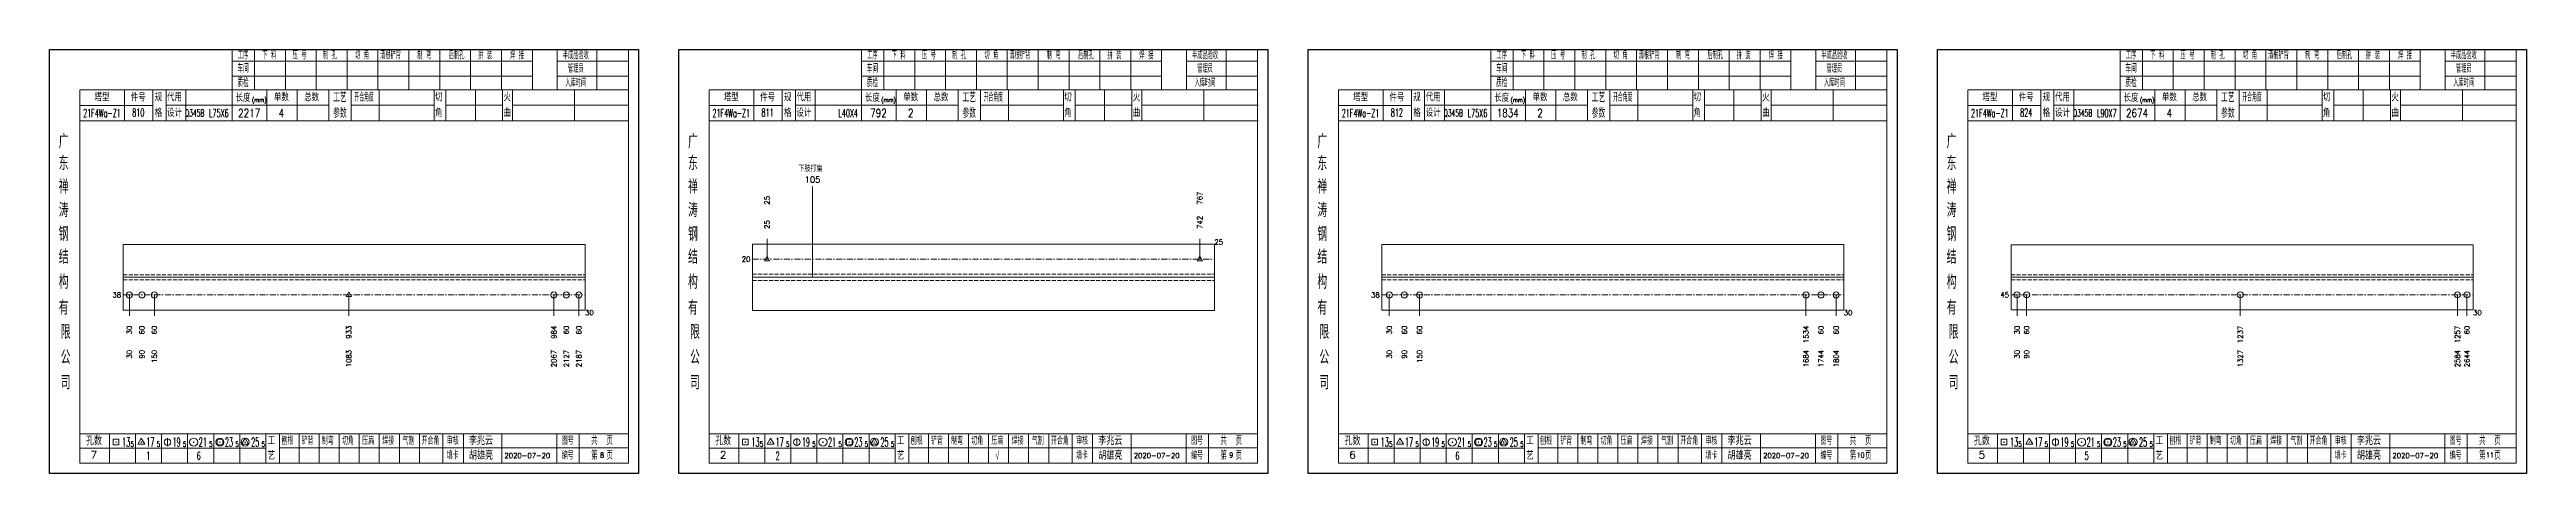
# Model space of a CAD drawing. Extents: x 1310 to 15542, y -76 to 8381.
# Drawn here: x 3701 to 4930, y 934 to 1144 of the extents above; entities that cross this region are included whole.
import ezdxf
from ezdxf.enums import TextEntityAlignment as Align

# ---------------------------------------------------------------- set-up
doc = ezdxf.new("R2010")
doc.units = 0
doc.header["$MEASUREMENT"] = 0
doc.linetypes.add('一点画线', pattern=[5.2, 3, -1, 0.2, -1])
doc.linetypes.add('虚线', pattern=[2.75, 2, -0.75])
doc.layers.get('0').update_dxf_attribs({"linetype": 'CONTINUOUS', "lineweight": 25})
for name, color, linetype, lineweight in [('1', 7, 'CONTINUOUS', 25), ('2', 7, 'CONTINUOUS', 25), ('4', 7, 'CONTINUOUS', 25), ('5', 7, 'CONTINUOUS', 25)]:
    doc.layers.add(name, color=color, linetype=linetype, lineweight=lineweight)
doc.styles.get("Standard").update_dxf_attribs({"font": 'simplex.shx', "width": 0.7, "height": 3, "bigfont": 'gbhzfs.shx'})

# ---------------------------------------------------------------- blocks, each defined once
blk = doc.blocks.new('孔21.5')
at = {"layer": '5', "color": 7, "linetype": 'Continuous', "lineweight": 13}
for p, q in [((-0.1, -0.1), (0.1, 0.1)), ((0.1, -0.1), (-0.1, 0.1))]:
    blk.add_line(p, q, dxfattribs=at)
blk.add_circle((0, 0), 1, dxfattribs=at)
blk = doc.blocks.new('孔17.5')
at = {"layer": '5', "color": 7, "linetype": 'Continuous', "lineweight": 13}
for p, q in [((0, 1), (-0.866, -0.5)), ((-0.1, -0.1), (0.1, 0.1)), ((0.1, -0.1), (-0.1, 0.1)), ((0.866, -0.5), (0, 1)), ((-0.866, -0.5), (0.866, -0.5))]:
    blk.add_line(p, q, dxfattribs=at)
blk = doc.blocks.new('CTJGK')
at = {"color": 6, "linetype": 'Continuous'}
for p, q in [((0, 209.97), (292.13, 209.97)), ((0, 0), (0, 209.97)), ((292.13, 209.97), (292.13, 0)), ((292.13, 0), (0, 0))]:
    blk.add_line(p, q, dxfattribs=at)

msp = doc.modelspace()

# ---------------------------------------------------------------- linework, layer by layer
at = {"color": 7, "linetype": 'Continuous', "lineweight": 18}
for p, q in [((3737.832, 1047.204), (3737.832, 1014.804)), ((3737.832, 1047.204), (3966.962, 1047.204)), ((3966.962, 1047.204), (3966.962, 1014.804)), ((4049.962, 1047.504), (4049.962, 1014.504)), ((4049.962, 1047.504), (4279.092, 1047.504)), ((4279.092, 1047.504), (4279.092, 1014.504)), ((4362.092, 1047.204), (4362.092, 1014.804)), ((4362.092, 1047.204), (4591.222, 1047.204)), ((4591.222, 1047.204), (4591.222, 1014.804)), ((4674.222, 1047.171), (4674.222, 1014.837)), ((4674.222, 1047.171), (4903.352, 1047.171)), ((4903.352, 1047.171), (4903.352, 1014.837)), ((3737.832, 1031.004), (3966.962, 1031.004)), ((4049.962, 1031.004), (4279.092, 1031.004)), ((4362.092, 1031.004), (4591.222, 1031.004)), ((4674.222, 1031.004), (4903.352, 1031.004))]:
    msp.add_line(p, q, dxfattribs=at)
at = {"color": 7, "linetype": 'Continuous', "lineweight": 13}
for p, q in [((4057.194, 1040.004), (4057.194, 1050.004)), ((4271.859, 1040.004), (4271.859, 1050.004)), ((3740.932, 1022.304), (3740.932, 1012.004)), ((3753.334, 1022.304), (3753.334, 1012.004)), ((3849.761, 1022.304), (3849.761, 1012.004)), ((3951.459, 1022.304), (3951.459, 1012.004)), ((3963.861, 1022.304), (3963.861, 1012.004)), ((4365.84, 1022.304), (4365.84, 1012.004)), ((4380.832, 1022.304), (4380.832, 1012.004)), ((4572.482, 1022.304), (4572.482, 1012.004)), ((4587.474, 1022.304), (4587.474, 1012.004)), ((4677.222, 1022.337), (4677.222, 1012.004)), ((4681.934, 1022.337), (4681.934, 1012.004)), ((4787.93, 1022.337), (4787.93, 1012.004)), ((4895.64, 1022.337), (4895.64, 1012.004)), ((4900.352, 1022.337), (4900.352, 1012.004))]:
    msp.add_line(p, q, dxfattribs=at)
at = {"color": 1, "linetype": '虚线', "lineweight": 18}
for p, q in [((3737.832, 1032.204), (3966.962, 1032.204)), ((4049.962, 1032.504), (4279.092, 1032.504)), ((4362.092, 1032.204), (4591.222, 1032.204)), ((4674.222, 1032.171), (4903.352, 1032.171)), ((3737.832, 1029.804), (3966.962, 1029.804)), ((4049.962, 1029.504), (4279.092, 1029.504)), ((4362.092, 1029.804), (4591.222, 1029.804)), ((4674.222, 1029.837), (4903.352, 1029.837))]:
    msp.add_line(p, q, dxfattribs=at)
at = {"color": 3, "linetype": '一点画线', "lineweight": 13}
for p, q in [((4049.962, 1040.004), (4279.092, 1040.004)), ((3737.832, 1022.304), (3966.962, 1022.304)), ((4362.092, 1022.304), (4591.222, 1022.304)), ((4674.222, 1022.337), (4903.352, 1022.337))]:
    msp.add_line(p, q, dxfattribs=at)
at = {"layer": '1', "color": 7, "linetype": 'Continuous', "lineweight": 18}
for p, q in [((3737.832, 1014.804), (3966.962, 1014.804)), ((4049.962, 1014.504), (4279.092, 1014.504)), ((4362.092, 1014.804), (4591.222, 1014.804)), ((4674.222, 1014.837), (4903.352, 1014.837))]:
    msp.add_line(p, q, dxfattribs=at)
at = {"layer": '2', "color": 7, "linetype": 'Continuous', "lineweight": 13}
msp.add_line((4079.76, 1031.004), (4079.76, 1076.004), dxfattribs=at)
at = {"layer": '4', "color": 1, "linetype": 'Continuous', "lineweight": 18}
for p, q in [((3701.332, 1143.831), (3701.332, 933.861)), ((3993.462, 1143.831), (3701.332, 1143.831)), ((3791.962, 1143.831), (3791.962, 1123.991)), ((3802.992, 1143.831), (3802.992, 1123.971)), ((3818.302, 1143.831), (3818.302, 1123.971)), ((3833.622, 1143.831), (3833.622, 1123.971)), ((3848.932, 1143.831), (3848.932, 1123.971)), ((3864.242, 1143.831), (3864.242, 1123.971)), ((3879.552, 1143.831), (3879.552, 1123.971)), ((3894.872, 1143.831), (3894.872, 1123.971)), ((3910.182, 1143.831), (3910.182, 1123.971)), ((3925.492, 1143.831), (3925.492, 1123.971)), ((3940.802, 1143.831), (3940.802, 1123.991)), ((3940.802, 1143.831), (3940.802, 1123.971)), ((3953.082, 1143.831), (3953.082, 1123.971)), ((3972.832, 1143.831), (3972.832, 1123.971)), ((3988.412, 1143.831), (3988.412, 1123.971)), ((3993.462, 1114.031), (3993.462, 1143.831)), ((4013.462, 1143.831), (4013.462, 933.861)), ((4305.592, 1143.831), (4013.462, 1143.831)), ((4104.092, 1143.831), (4104.092, 1123.991)), ((4115.122, 1143.831), (4115.122, 1123.971)), ((4130.432, 1143.831), (4130.432, 1123.971)), ((4145.752, 1143.831), (4145.752, 1123.971)), ((4161.062, 1143.831), (4161.062, 1123.971)), ((4176.372, 1143.831), (4176.372, 1123.971)), ((4191.682, 1143.831), (4191.682, 1123.971)), ((4207.002, 1143.831), (4207.002, 1123.971)), ((4222.312, 1143.831), (4222.312, 1123.971)), ((4237.622, 1143.831), (4237.622, 1123.971)), ((4252.932, 1143.831), (4252.932, 1123.991)), ((4252.932, 1143.831), (4252.932, 1123.971)), ((4265.212, 1143.831), (4265.212, 1123.971)), ((4284.962, 1143.831), (4284.962, 1123.971)), ((4300.542, 1143.831), (4300.542, 1123.971)), ((4305.592, 1114.031), (4305.592, 1143.831)), ((4325.592, 1143.831), (4325.592, 933.861)), ((4617.722, 1143.831), (4325.592, 1143.831)), ((4416.222, 1143.831), (4416.222, 1123.991)), ((4427.252, 1143.831), (4427.252, 1123.971)), ((4442.562, 1143.831), (4442.562, 1123.971)), ((4457.882, 1143.831), (4457.882, 1123.971)), ((4473.192, 1143.831), (4473.192, 1123.971)), ((4488.502, 1143.831), (4488.502, 1123.971)), ((4503.812, 1143.831), (4503.812, 1123.971)), ((4519.132, 1143.831), (4519.132, 1123.971)), ((4534.442, 1143.831), (4534.442, 1123.971)), ((4549.752, 1143.831), (4549.752, 1123.971)), ((4565.062, 1143.831), (4565.062, 1123.991)), ((4565.062, 1143.831), (4565.062, 1123.971)), ((4577.342, 1143.831), (4577.342, 1123.971)), ((4597.092, 1143.831), (4597.092, 1123.971)), ((4612.672, 1143.831), (4612.672, 1123.971)), ((4617.722, 1114.031), (4617.722, 1143.831)), ((4637.722, 1143.831), (4637.722, 933.861)), ((4929.852, 1143.831), (4637.722, 1143.831)), ((4728.352, 1143.831), (4728.352, 1123.991)), ((4739.382, 1143.831), (4739.382, 1123.971)), ((4754.692, 1143.831), (4754.692, 1123.971)), ((4770.012, 1143.831), (4770.012, 1123.971)), ((4785.322, 1143.831), (4785.322, 1123.971)), ((4800.632, 1143.831), (4800.632, 1123.971)), ((4815.942, 1143.831), (4815.942, 1123.971)), ((4831.262, 1143.831), (4831.262, 1123.971)), ((4846.572, 1143.831), (4846.572, 1123.971)), ((4861.882, 1143.831), (4861.882, 1123.971)), ((4877.192, 1143.831), (4877.192, 1123.991)), ((4877.192, 1143.831), (4877.192, 1123.971)), ((4889.472, 1143.831), (4889.472, 1123.971)), ((4909.222, 1143.831), (4909.222, 1123.971)), ((4924.802, 1143.831), (4924.802, 1123.971)), ((4929.852, 1114.031), (4929.852, 1143.831)), ((3940.802, 1138.101), (3791.962, 1138.101)), ((3940.802, 1130.621), (3791.962, 1130.621)), ((3988.412, 1138.101), (3953.082, 1138.101)), ((3988.412, 1130.621), (3953.082, 1130.621)), ((4252.932, 1138.101), (4104.092, 1138.101)), ((4252.932, 1130.621), (4104.092, 1130.621)), ((4300.542, 1138.101), (4265.212, 1138.101)), ((4300.542, 1130.621), (4265.212, 1130.621)), ((4565.062, 1138.101), (4416.222, 1138.101)), ((4565.062, 1130.621), (4416.222, 1130.621)), ((4612.672, 1138.101), (4577.342, 1138.101)), ((4612.672, 1130.621), (4577.342, 1130.621)), ((4877.192, 1138.101), (4728.352, 1138.101)), ((4877.192, 1130.621), (4728.352, 1130.621)), ((4924.802, 1138.101), (4889.472, 1138.101)), ((4924.802, 1130.621), (4889.472, 1130.621)), ((3716.342, 1123.971), (3716.342, 938.911)), ((3988.412, 1123.971), (3716.342, 1123.971)), ((3738.462, 1123.981), (3738.462, 1108.561)), ((3752.612, 1108.561), (3752.612, 1123.971)), ((3759.112, 1108.561), (3759.112, 1123.971)), ((3768.982, 1123.971), (3768.982, 1108.561)), ((3791.962, 1123.991), (3791.962, 1108.561)), ((3809.082, 1123.971), (3809.082, 1108.561)), ((3824.132, 1123.971), (3824.132, 1108.561)), ((3839.832, 1123.971), (3839.832, 1108.561)), ((3850.892, 1123.971), (3850.892, 1108.561)), ((3864.842, 1123.971), (3864.842, 1108.561)), ((3892.142, 1123.971), (3892.142, 1108.561)), ((3897.902, 1123.971), (3897.902, 1108.561)), ((3912.522, 1123.971), (3912.522, 1108.561)), ((3925.982, 1123.971), (3925.982, 1108.561)), ((3930.972, 1123.971), (3930.972, 1108.561)), ((3961.712, 1123.971), (3961.712, 1108.561)), ((3988.412, 938.911), (3988.412, 1123.971)), ((4028.472, 1123.971), (4028.472, 938.911)), ((4300.542, 1123.971), (4028.472, 1123.971)), ((4050.592, 1123.981), (4050.592, 1108.561)), ((4064.742, 1108.561), (4064.742, 1123.971)), ((4071.242, 1108.561), (4071.242, 1123.971)), ((4081.112, 1123.971), (4081.112, 1108.561)), ((4104.092, 1123.991), (4104.092, 1108.561)), ((4121.212, 1123.971), (4121.212, 1108.561)), ((4136.262, 1123.971), (4136.262, 1108.561)), ((4151.962, 1123.971), (4151.962, 1108.561)), ((4163.022, 1123.971), (4163.022, 1108.561)), ((4176.972, 1123.971), (4176.972, 1108.561)), ((4204.272, 1123.971), (4204.272, 1108.561)), ((4210.032, 1123.971), (4210.032, 1108.561)), ((4224.652, 1123.971), (4224.652, 1108.561)), ((4238.112, 1123.971), (4238.112, 1108.561)), ((4243.102, 1123.971), (4243.102, 1108.561)), ((4273.842, 1123.971), (4273.842, 1108.561)), ((4300.542, 938.911), (4300.542, 1123.971)), ((4340.602, 1123.971), (4340.602, 938.911)), ((4612.672, 1123.971), (4340.602, 1123.971)), ((4362.722, 1123.981), (4362.722, 1108.561)), ((4376.872, 1108.561), (4376.872, 1123.971)), ((4383.372, 1108.561), (4383.372, 1123.971)), ((4393.242, 1123.971), (4393.242, 1108.561)), ((4416.222, 1123.991), (4416.222, 1108.561)), ((4433.342, 1123.971), (4433.342, 1108.561)), ((4448.392, 1123.971), (4448.392, 1108.561)), ((4464.092, 1123.971), (4464.092, 1108.561)), ((4475.152, 1123.971), (4475.152, 1108.561)), ((4489.102, 1123.971), (4489.102, 1108.561)), ((4516.402, 1123.971), (4516.402, 1108.561)), ((4522.162, 1123.971), (4522.162, 1108.561)), ((4536.782, 1123.971), (4536.782, 1108.561)), ((4550.242, 1123.971), (4550.242, 1108.561)), ((4555.232, 1123.971), (4555.232, 1108.561)), ((4585.972, 1123.971), (4585.972, 1108.561)), ((4612.672, 938.911), (4612.672, 1123.971)), ((4652.732, 1123.971), (4652.732, 938.911)), ((4924.802, 1123.971), (4652.732, 1123.971)), ((4674.852, 1123.981), (4674.852, 1108.561)), ((4689.002, 1108.561), (4689.002, 1123.971)), ((4695.502, 1108.561), (4695.502, 1123.971)), ((4705.372, 1123.971), (4705.372, 1108.561)), ((4728.352, 1123.991), (4728.352, 1108.561)), ((4745.472, 1123.971), (4745.472, 1108.561)), ((4760.522, 1123.971), (4760.522, 1108.561)), ((4776.222, 1123.971), (4776.222, 1108.561)), ((4787.282, 1123.971), (4787.282, 1108.561)), ((4801.232, 1123.971), (4801.232, 1108.561)), ((4828.532, 1123.971), (4828.532, 1108.561)), ((4834.292, 1123.971), (4834.292, 1108.561)), ((4848.912, 1123.971), (4848.912, 1108.561)), ((4862.372, 1123.971), (4862.372, 1108.561)), ((4867.362, 1123.971), (4867.362, 1108.561)), ((4898.102, 1123.971), (4898.102, 1108.561)), ((4924.802, 938.911), (4924.802, 1123.971)), ((3752.612, 1116.211), (3716.342, 1116.211)), ((3988.592, 1108.561), (3716.342, 1108.561)), ((3839.832, 1116.261), (3759.112, 1116.261)), ((3850.892, 1116.261), (3892.142, 1116.261)), ((3897.902, 1116.261), (3925.982, 1116.261)), ((3930.972, 1116.261), (3988.592, 1116.261)), ((3993.462, 933.861), (3993.462, 1114.031)), ((4064.742, 1116.211), (4028.472, 1116.211)), ((4300.722, 1108.561), (4028.472, 1108.561)), ((4151.962, 1116.261), (4071.242, 1116.261)), ((4163.022, 1116.261), (4204.272, 1116.261)), ((4210.032, 1116.261), (4238.112, 1116.261)), ((4243.102, 1116.261), (4300.722, 1116.261)), ((4305.592, 933.861), (4305.592, 1114.031)), ((4376.872, 1116.211), (4340.602, 1116.211)), ((4612.852, 1108.561), (4340.602, 1108.561)), ((4464.092, 1116.261), (4383.372, 1116.261)), ((4475.152, 1116.261), (4516.402, 1116.261)), ((4522.162, 1116.261), (4550.242, 1116.261)), ((4555.232, 1116.261), (4612.852, 1116.261)), ((4617.722, 933.861), (4617.722, 1114.031)), ((4689.002, 1116.211), (4652.732, 1116.211)), ((4924.982, 1108.561), (4652.732, 1108.561)), ((4776.222, 1116.261), (4695.502, 1116.261)), ((4787.282, 1116.261), (4828.532, 1116.261)), ((4834.292, 1116.261), (4862.372, 1116.261)), ((4867.362, 1116.261), (4924.982, 1116.261)), ((4929.852, 933.861), (4929.852, 1114.031)), ((3716.342, 953.441), (3988.412, 953.441)), ((3808.592, 946.311), (3716.342, 946.311)), ((3731.032, 953.441), (3731.032, 938.911)), ((3743.962, 938.911), (3743.962, 953.441)), ((3756.892, 953.441), (3756.892, 938.911)), ((3769.812, 938.911), (3769.812, 953.441)), ((3782.742, 953.441), (3782.742, 938.911)), ((3795.672, 938.911), (3795.672, 953.441)), ((3808.592, 938.911), (3808.592, 953.441)), ((3815.422, 946.471), (3988.412, 946.471)), ((3815.462, 938.911), (3815.462, 953.441)), ((3825.122, 938.911), (3825.122, 953.441)), ((3835.062, 938.911), (3835.062, 953.441)), ((3845.002, 938.911), (3845.002, 953.441)), ((3854.952, 938.911), (3854.952, 953.441)), ((3864.892, 938.911), (3864.892, 953.441)), ((3874.832, 938.911), (3874.832, 953.441)), ((3884.782, 938.911), (3884.782, 953.441)), ((3896.422, 938.911), (3896.422, 953.441)), ((3906.572, 938.911), (3906.572, 953.441)), ((3925.632, 938.911), (3925.632, 953.441)), ((3953.012, 938.911), (3953.012, 953.441)), ((3963.972, 938.911), (3963.972, 953.441)), ((4028.472, 953.441), (4300.542, 953.441)), ((4120.722, 946.311), (4028.472, 946.311)), ((4043.162, 953.441), (4043.162, 938.911)), ((4056.092, 938.911), (4056.092, 953.441)), ((4069.022, 953.441), (4069.022, 938.911)), ((4081.942, 938.911), (4081.942, 953.441)), ((4094.872, 953.441), (4094.872, 938.911)), ((4107.802, 938.911), (4107.802, 953.441)), ((4120.722, 938.911), (4120.722, 953.441)), ((4127.552, 946.471), (4300.542, 946.471)), ((4127.592, 938.911), (4127.592, 953.441)), ((4137.252, 938.911), (4137.252, 953.441)), ((4147.192, 938.911), (4147.192, 953.441)), ((4157.132, 938.911), (4157.132, 953.441)), ((4167.082, 938.911), (4167.082, 953.441)), ((4177.022, 938.911), (4177.022, 953.441)), ((4186.962, 938.911), (4186.962, 953.441)), ((4196.912, 938.911), (4196.912, 953.441)), ((4208.552, 938.911), (4208.552, 953.441)), ((4218.702, 938.911), (4218.702, 953.441)), ((4237.762, 938.911), (4237.762, 953.441)), ((4265.142, 938.911), (4265.142, 953.441)), ((4276.102, 938.911), (4276.102, 953.441)), ((4340.602, 953.441), (4612.672, 953.441)), ((4432.852, 946.311), (4340.602, 946.311)), ((4355.292, 953.441), (4355.292, 938.911)), ((4368.222, 938.911), (4368.222, 953.441)), ((4381.152, 953.441), (4381.152, 938.911)), ((4394.072, 938.911), (4394.072, 953.441)), ((4407.002, 953.441), (4407.002, 938.911)), ((4419.932, 938.911), (4419.932, 953.441)), ((4432.852, 938.911), (4432.852, 953.441)), ((4439.682, 946.471), (4612.672, 946.471)), ((4439.722, 938.911), (4439.722, 953.441)), ((4449.382, 938.911), (4449.382, 953.441)), ((4459.322, 938.911), (4459.322, 953.441)), ((4469.262, 938.911), (4469.262, 953.441)), ((4479.212, 938.911), (4479.212, 953.441)), ((4489.152, 938.911), (4489.152, 953.441)), ((4499.092, 938.911), (4499.092, 953.441)), ((4509.042, 938.911), (4509.042, 953.441)), ((4520.682, 938.911), (4520.682, 953.441)), ((4530.832, 938.911), (4530.832, 953.441)), ((4549.892, 938.911), (4549.892, 953.441)), ((4577.272, 938.911), (4577.272, 953.441)), ((4588.232, 938.911), (4588.232, 953.441)), ((4652.732, 953.441), (4924.802, 953.441)), ((4744.982, 946.311), (4652.732, 946.311)), ((4667.422, 953.441), (4667.422, 938.911)), ((4680.352, 938.911), (4680.352, 953.441)), ((4693.282, 953.441), (4693.282, 938.911)), ((4706.202, 938.911), (4706.202, 953.441)), ((4719.132, 953.441), (4719.132, 938.911)), ((4732.062, 938.911), (4732.062, 953.441)), ((4744.982, 938.911), (4744.982, 953.441)), ((4751.812, 946.471), (4924.802, 946.471)), ((4751.852, 938.911), (4751.852, 953.441)), ((4761.512, 938.911), (4761.512, 953.441)), ((4771.452, 938.911), (4771.452, 953.441)), ((4781.392, 938.911), (4781.392, 953.441)), ((4791.342, 938.911), (4791.342, 953.441)), ((4801.282, 938.911), (4801.282, 953.441)), ((4811.222, 938.911), (4811.222, 953.441)), ((4821.172, 938.911), (4821.172, 953.441)), ((4832.812, 938.911), (4832.812, 953.441)), ((4842.962, 938.911), (4842.962, 953.441)), ((4862.022, 938.911), (4862.022, 953.441)), ((4889.402, 938.911), (4889.402, 953.441)), ((4900.362, 938.911), (4900.362, 953.441)), ((3701.332, 933.861), (3993.462, 933.861)), ((3716.342, 938.911), (3988.412, 938.911)), ((4013.462, 933.861), (4305.592, 933.861)), ((4028.472, 938.911), (4300.542, 938.911)), ((4325.592, 933.861), (4617.722, 933.861)), ((4340.602, 938.911), (4612.672, 938.911)), ((4637.722, 933.861), (4929.852, 933.861)), ((4652.732, 938.911), (4924.802, 938.911))]:
    msp.add_line(p, q, dxfattribs=at)
at = {"layer": '4', "color": 7, "linetype": 'Continuous', "lineweight": 13}
for p, q in [((3732.918, 947.947), (3732.918, 950.775)), ((3732.918, 950.775), (3735.746, 950.775)), ((3735.746, 947.947), (3732.918, 947.947)), ((3734.132, 949.161), (3734.532, 949.561)), ((3734.532, 949.161), (3734.132, 949.561)), ((3735.746, 950.775), (3735.746, 947.947)), ((3746.832, 951.361), (3745.1, 948.361)), ((3745.1, 948.361), (3748.564, 948.361)), ((3746.632, 949.161), (3747.032, 949.561)), ((3747.032, 949.161), (3746.632, 949.561)), ((3748.564, 948.361), (3746.832, 951.361)), ((3759.832, 951.361), (3759.832, 947.361)), ((3772.632, 949.161), (3773.032, 949.561)), ((3773.032, 949.161), (3772.632, 949.561)), ((3784.418, 947.947), (3784.418, 950.775)), ((3784.418, 950.775), (3787.246, 950.775)), ((3787.246, 947.947), (3784.418, 947.947)), ((3785.632, 949.161), (3786.032, 949.561)), ((3786.032, 949.161), (3785.632, 949.561)), ((3787.246, 950.775), (3787.246, 947.947)), ((3798.332, 951.361), (3796.6, 948.361)), ((3796.6, 948.361), (3800.064, 948.361)), ((3798.132, 949.161), (3798.532, 949.561)), ((3798.532, 949.161), (3798.132, 949.561)), ((3800.064, 948.361), (3798.332, 951.361)), ((4045.048, 947.947), (4045.048, 950.775)), ((4045.048, 950.775), (4047.876, 950.775)), ((4047.876, 947.947), (4045.048, 947.947)), ((4046.262, 949.161), (4046.662, 949.561)), ((4046.662, 949.161), (4046.262, 949.561)), ((4047.876, 950.775), (4047.876, 947.947)), ((4058.962, 951.361), (4057.23, 948.361)), ((4057.23, 948.361), (4060.694, 948.361)), ((4058.762, 949.161), (4059.162, 949.561)), ((4059.162, 949.161), (4058.762, 949.561)), ((4060.694, 948.361), (4058.962, 951.361)), ((4071.962, 951.361), (4071.962, 947.361)), ((4084.762, 949.161), (4085.162, 949.561)), ((4085.162, 949.161), (4084.762, 949.561)), ((4096.548, 947.947), (4096.548, 950.775)), ((4096.548, 950.775), (4099.376, 950.775)), ((4099.376, 947.947), (4096.548, 947.947)), ((4097.762, 949.161), (4098.162, 949.561)), ((4098.162, 949.161), (4097.762, 949.561)), ((4099.376, 950.775), (4099.376, 947.947)), ((4110.462, 951.361), (4108.73, 948.361)), ((4108.73, 948.361), (4112.194, 948.361)), ((4110.262, 949.161), (4110.662, 949.561)), ((4110.662, 949.161), (4110.262, 949.561)), ((4112.194, 948.361), (4110.462, 951.361)), ((4357.178, 947.947), (4357.178, 950.775)), ((4357.178, 950.775), (4360.006, 950.775)), ((4360.006, 947.947), (4357.178, 947.947)), ((4358.392, 949.161), (4358.792, 949.561)), ((4358.792, 949.161), (4358.392, 949.561)), ((4360.006, 950.775), (4360.006, 947.947)), ((4371.092, 951.361), (4369.36, 948.361)), ((4369.36, 948.361), (4372.824, 948.361)), ((4370.892, 949.161), (4371.292, 949.561)), ((4371.292, 949.161), (4370.892, 949.561)), ((4372.824, 948.361), (4371.092, 951.361)), ((4384.092, 951.361), (4384.092, 947.361)), ((4396.892, 949.161), (4397.292, 949.561)), ((4397.292, 949.161), (4396.892, 949.561)), ((4408.678, 947.947), (4408.678, 950.775)), ((4408.678, 950.775), (4411.506, 950.775)), ((4411.506, 947.947), (4408.678, 947.947)), ((4409.892, 949.161), (4410.292, 949.561)), ((4410.292, 949.161), (4409.892, 949.561)), ((4411.506, 950.775), (4411.506, 947.947)), ((4422.592, 951.361), (4420.86, 948.361)), ((4420.86, 948.361), (4424.324, 948.361)), ((4422.392, 949.161), (4422.792, 949.561)), ((4422.792, 949.161), (4422.392, 949.561)), ((4424.324, 948.361), (4422.592, 951.361)), ((4669.308, 947.947), (4669.308, 950.775)), ((4669.308, 950.775), (4672.136, 950.775)), ((4672.136, 947.947), (4669.308, 947.947)), ((4670.522, 949.161), (4670.922, 949.561)), ((4670.922, 949.161), (4670.522, 949.561)), ((4672.136, 950.775), (4672.136, 947.947)), ((4683.222, 951.361), (4681.49, 948.361)), ((4681.49, 948.361), (4684.954, 948.361)), ((4683.022, 949.161), (4683.422, 949.561)), ((4683.422, 949.161), (4683.022, 949.561)), ((4684.954, 948.361), (4683.222, 951.361)), ((4696.222, 951.361), (4696.222, 947.361)), ((4709.022, 949.161), (4709.422, 949.561)), ((4709.422, 949.161), (4709.022, 949.561)), ((4720.808, 947.947), (4720.808, 950.775)), ((4720.808, 950.775), (4723.636, 950.775)), ((4723.636, 947.947), (4720.808, 947.947)), ((4722.022, 949.161), (4722.422, 949.561)), ((4722.422, 949.161), (4722.022, 949.561)), ((4723.636, 950.775), (4723.636, 947.947)), ((4734.722, 951.361), (4732.99, 948.361)), ((4732.99, 948.361), (4736.454, 948.361)), ((4734.522, 949.161), (4734.922, 949.561)), ((4734.922, 949.161), (4734.522, 949.561)), ((4736.454, 948.361), (4734.722, 951.361))]:
    msp.add_line(p, q, dxfattribs=at)
for centre, radius in [((3759.832, 949.361), 1.6), ((3772.832, 949.361), 2), ((3785.832, 949.361), 2), ((3798.332, 949.361), 2), ((4071.962, 949.361), 1.6), ((4084.962, 949.361), 2), ((4097.962, 949.361), 2), ((4110.462, 949.361), 2), ((4384.092, 949.361), 1.6), ((4397.092, 949.361), 2), ((4410.092, 949.361), 2), ((4422.592, 949.361), 2), ((4696.222, 949.361), 1.6), ((4709.222, 949.361), 2), ((4722.222, 949.361), 2), ((4734.722, 949.361), 2)]:
    msp.add_circle(centre, radius, dxfattribs=at)

# ---------------------------------------------------------------- block references
at = {"color": 0, "linetype": 'Continuous'}
for p in [(3701.332, 933.861), (4013.462, 933.861), (4325.592, 933.861), (4637.722, 933.861)]:
    msp.add_blockref('CTJGK', p, dxfattribs=at)
at = {"color": 8, "linetype": 'Continuous', "lineweight": 9, "xscale": 1.5, "yscale": 1.5, "zscale": 1.5}
for p in [(4057.194, 1040.004), (4271.859, 1040.004)]:
    msp.add_blockref('孔17.5', p, dxfattribs=at)
at = {"layer": '1', "color": 8, "linetype": 'Continuous', "lineweight": 9, "xscale": 1.5, "yscale": 1.5, "zscale": 1.5}
for name, p in [('孔21.5', (3740.932, 1022.304)), ('孔21.5', (3747.133, 1022.304)), ('孔21.5', (3753.334, 1022.304)), ('孔17.5', (3849.761, 1022.304)), ('孔21.5', (3951.459, 1022.304)), ('孔21.5', (3957.66, 1022.304)), ('孔21.5', (3963.861, 1022.304)), ('孔21.5', (4365.84, 1022.304)), ('孔21.5', (4373.336, 1022.304)), ('孔21.5', (4380.832, 1022.304)), ('孔21.5', (4572.482, 1022.304)), ('孔21.5', (4579.978, 1022.304)), ('孔21.5', (4587.474, 1022.304)), ('孔21.5', (4677.222, 1022.337)), ('孔21.5', (4681.934, 1022.337)), ('孔21.5', (4787.93, 1022.337)), ('孔21.5', (4895.64, 1022.337)), ('孔21.5', (4900.352, 1022.337))]:
    msp.add_blockref(name, p, dxfattribs=at)

# ---------------------------------------------------------------- texts
at = {"color": 7, "linetype": 'Continuous', "lineweight": 13}
for s, p in [('25', (4057.194, 1067.004)), ('767', (4271.859, 1067.004))]:
    msp.add_text(s, height=2.5, rotation=90, dxfattribs=at).set_placement(p, align=Align.MIDDLE_LEFT)
at = {"color": 8, "linetype": 'Continuous', "lineweight": 9}
for s, p in [('25', (4057.194, 1055.004)), ('742', (4271.859, 1055.004))]:
    msp.add_text(s, height=2.5, rotation=90, dxfattribs=at).set_placement(p, align=Align.MIDDLE_LEFT)
at = {"color": 7, "linetype": 'Continuous', "lineweight": 13}
msp.add_text('25', height=2.5, dxfattribs=at).set_placement((4279.092, 1048.504), align=Align.MIDDLE_LEFT)
for s, p in [('20', (4048.962, 1040.004)), ('38', (3736.832, 1022.304)), ('38', (4361.092, 1022.304)), ('45', (4673.222, 1022.337))]:
    msp.add_text(s, height=2.5, dxfattribs=at).set_placement(p, align=Align.MIDDLE_RIGHT)
at = {"layer": '1', "color": 7, "linetype": 'Continuous', "lineweight": 13}
for p in [(3966.962, 1013.504), (4591.222, 1013.504), (4903.352, 1013.504)]:
    msp.add_text('30', height=2.5, dxfattribs=at).set_placement(p, align=Align.MIDDLE_LEFT)
at = {"layer": '1', "color": 8, "linetype": 'Continuous', "lineweight": 9}
for s, p in [('30', (3740.932, 1007.004)), ('60', (3747.133, 1007.004)), ('60', (3753.334, 1007.004)), ('933', (3849.761, 1007.004)), ('984', (3951.459, 1007.004)), ('60', (3957.66, 1007.004)), ('60', (3963.861, 1007.004)), ('30', (4365.84, 1007.004)), ('60', (4373.336, 1007.004)), ('60', (4380.832, 1007.004)), ('1534', (4572.482, 1007.004)), ('60', (4579.978, 1007.004)), ('60', (4587.474, 1007.004)), ('30', (4677.222, 1007.004)), ('60', (4681.934, 1007.004)), ('1237', (4787.93, 1007.004)), ('1257', (4895.64, 1007.004)), ('60', (4900.352, 1007.004))]:
    msp.add_text(s, height=2.5, rotation=90, dxfattribs=at).set_placement(p, align=Align.MIDDLE_RIGHT)
at = {"layer": '1', "color": 7, "linetype": 'Continuous', "lineweight": 13}
for s, p in [('30', (3740.932, 995.004)), ('90', (3747.133, 995.004)), ('150', (3753.334, 995.004)), ('1083', (3849.761, 995.004)), ('2067', (3951.459, 995.004)), ('2127', (3957.66, 995.004)), ('2187', (3963.861, 995.004)), ('30', (4365.84, 995.004)), ('90', (4373.336, 995.004)), ('150', (4380.832, 995.004)), ('1684', (4572.482, 995.004)), ('1744', (4579.978, 995.004)), ('1804', (4587.474, 995.004)), ('30', (4677.222, 995.004)), ('90', (4681.934, 995.004)), ('1327', (4787.93, 995.004)), ('2584', (4895.64, 995.004)), ('2644', (4900.352, 995.004))]:
    msp.add_text(s, height=2.5, rotation=90, dxfattribs=at).set_placement(p, align=Align.MIDDLE_RIGHT)
at = {"layer": '2', "color": 7, "linetype": 'Continuous', "lineweight": 13}
for s, p in [('下肢打扁', (4078.73, 1082.4)), ('105', (4079.76, 1077.004))]:
    msp.add_text(s, height=3, dxfattribs=at).set_placement(p, align=Align.BOTTOM_CENTER)
at = {"layer": '4', "color": 1, "linetype": 'Continuous', "lineweight": 25}
for s, height, width, p in [('工序', 3.7, 0.7, (3797.332, 1140.961)), ('下 料', 3.7, 0.7, (3810.332, 1140.961)), ('压 号', 3.7, 0.7, (3825.332, 1140.961)), ('制 孔', 3.7, 0.7, (3840.332, 1140.961)), ('切 角', 3.7, 0.7, (3856.332, 1140.961)), ('清根铲背 ', 3.7, 0.7, (3871.332, 1140.961)), (' 制 弯', 3.7, 0.7, (3886.332, 1140.961)), (' 后制孔', 3.7, 0.7, (3902.332, 1140.961)), ('拼 装', 3.7, 0.7, (3917.332, 1140.961)), (' 焊 接', 3.7, 0.7, (3932.332, 1140.961)), ('半成品验收', 3.7, 0.7, (3962.332, 1140.961)), ('工序', 3.7, 0.7, (4109.462, 1140.961)), ('下 料', 3.7, 0.7, (4122.462, 1140.961)), ('压 号', 3.7, 0.7, (4137.462, 1140.961)), ('制 孔', 3.7, 0.7, (4152.462, 1140.961)), ('切 角', 3.7, 0.7, (4168.462, 1140.961)), ('清根铲背 ', 3.7, 0.7, (4183.462, 1140.961)), (' 制 弯', 3.7, 0.7, (4198.462, 1140.961)), (' 后制孔', 3.7, 0.7, (4214.462, 1140.961)), ('拼 装', 3.7, 0.7, (4229.462, 1140.961)), (' 焊 接', 3.7, 0.7, (4244.462, 1140.961)), ('半成品验收', 3.7, 0.7, (4274.462, 1140.961)), ('工序', 3.7, 0.7, (4421.592, 1140.961)), ('下 料', 3.7, 0.7, (4434.592, 1140.961)), ('压 号', 3.7, 0.7, (4449.592, 1140.961)), ('制 孔', 3.7, 0.7, (4464.592, 1140.961)), ('切 角', 3.7, 0.7, (4480.592, 1140.961)), ('清根铲背 ', 3.7, 0.7, (4495.592, 1140.961)), (' 制 弯', 3.7, 0.7, (4510.592, 1140.961)), (' 后制孔', 3.7, 0.7, (4526.592, 1140.961)), ('拼 装', 3.7, 0.7, (4541.592, 1140.961)), (' 焊 接', 3.7, 0.7, (4556.592, 1140.961)), ('半成品验收', 3.7, 0.7, (4586.592, 1140.961)), ('工序', 3.7, 0.7, (4733.722, 1140.961)), ('下 料', 3.7, 0.7, (4746.722, 1140.961)), ('压 号', 3.7, 0.7, (4761.722, 1140.961)), ('制 孔', 3.7, 0.7, (4776.722, 1140.961)), ('切 角', 3.7, 0.7, (4792.722, 1140.961)), ('清根铲背 ', 3.7, 0.7, (4807.722, 1140.961)), (' 制 弯', 3.7, 0.7, (4822.722, 1140.961)), (' 后制孔', 3.7, 0.7, (4838.722, 1140.961)), ('拼 装', 3.7, 0.7, (4853.722, 1140.961)), (' 焊 接', 3.7, 0.7, (4868.722, 1140.961)), ('半成品验收', 3.7, 0.7, (4898.722, 1140.961)), ('车间', 4, 0.7, (3797.332, 1134.361)), ('管理员', 3.7, 0.7, (3962.332, 1134.361)), ('车间', 4, 0.7, (4109.462, 1134.361)), ('管理员', 3.7, 0.7, (4274.462, 1134.361)), ('车间', 4, 0.7, (4421.592, 1134.361)), ('管理员', 3.7, 0.7, (4586.592, 1134.361)), ('车间', 4, 0.7, (4733.722, 1134.361)), ('管理员', 3.7, 0.7, (4898.722, 1134.361)), ('质检', 4, 0.7, (3797.332, 1127.301)), ('(mm)', 2.24, 0.7, (3805.332, 1118.861)), ('工艺', 4.8, 0.7, (3845.332, 1120.121)), ('开合角度', 4, 0.6, (3857.332, 1120.121)), ('入库时间', 3.7, 0.7, (3962.332, 1127.301)), ('质检', 4, 0.7, (4109.462, 1127.301)), ('(mm)', 2.24, 0.7, (4117.462, 1118.861)), ('工艺', 4.8, 0.7, (4157.462, 1120.121)), ('开合角度', 4, 0.6, (4169.462, 1120.121)), ('入库时间', 3.7, 0.7, (4274.462, 1127.301)), ('质检', 4, 0.7, (4421.592, 1127.301)), ('(mm)', 2.24, 0.7, (4429.592, 1118.861)), ('工艺', 4.8, 0.7, (4469.592, 1120.121)), ('开合角度', 4, 0.6, (4481.592, 1120.121)), ('入库时间', 3.7, 0.7, (4586.592, 1127.301)), ('质检', 4, 0.7, (4733.722, 1127.301)), ('(mm)', 2.24, 0.7, (4741.722, 1118.861)), ('工艺', 4.8, 0.7, (4781.722, 1120.121)), ('开合角度', 4, 0.6, (4793.722, 1120.121)), ('入库时间', 3.7, 0.7, (4898.722, 1127.301)), ('21F4Wa-Z1', 4, 0.5, (3727.332, 1112.381)), ('810', 4, 0.5, (3745.332, 1112.631)), ('Q345B', 3.5, 0.5, (3773.332, 1112.361)), ('L75X6', 4, 0.5, (3785.332, 1112.361)), ('2217', 4, 0.8, (3800.332, 1112.411)), ('4', 4, 0.8, (3816.332, 1112.411)), ('参数', 4.8, 0.7, (3845.332, 1112.411)), ('21F4Wa-Z1', 4, 0.5, (4039.462, 1112.381)), ('811', 4, 0.5, (4057.462, 1112.631)), ('L40X4', 4, 0.5, (4097.462, 1112.361)), ('792', 4, 0.8, (4112.462, 1112.411)), ('2', 4, 0.8, (4128.462, 1112.411)), ('参数', 4.8, 0.7, (4157.462, 1112.411)), ('21F4Wa-Z1', 4, 0.5, (4351.592, 1112.381)), ('812', 4, 0.5, (4369.592, 1112.631)), ('Q345B', 3.5, 0.5, (4397.592, 1112.361)), ('L75X6', 4, 0.5, (4409.592, 1112.361)), ('1834', 4, 0.8, (4424.592, 1112.411)), ('2', 4, 0.8, (4440.592, 1112.411)), ('参数', 4.8, 0.7, (4469.592, 1112.411)), ('21F4Wa-Z1', 4, 0.5, (4663.722, 1112.381)), ('824', 4, 0.5, (4681.722, 1112.631)), ('Q345B', 3.5, 0.5, (4709.722, 1112.361)), ('L90X7', 4, 0.5, (4721.722, 1112.361)), ('2674', 4, 0.8, (4736.722, 1112.411)), ('4', 4, 0.8, (4752.722, 1112.411)), ('参数', 4.8, 0.7, (4781.722, 1112.411)), ('广', 6.96, 0.7, (3708.332, 1098.331)), ('广', 6.96, 0.7, (4020.462, 1098.331)), ('广', 6.96, 0.7, (4332.592, 1098.331)), ('广', 6.96, 0.7, (4644.722, 1098.331)), ('东', 6.96, 0.7, (3708.332, 1087.541)), ('东', 6.96, 0.7, (4020.462, 1087.541)), ('东', 6.96, 0.7, (4332.592, 1087.541)), ('东', 6.96, 0.7, (4644.722, 1087.541)), ('禅', 6.96, 0.7, (3708.332, 1075.951)), ('禅', 6.96, 0.7, (4020.462, 1075.951)), ('禅', 6.96, 0.7, (4332.592, 1075.951)), ('禅', 6.96, 0.7, (4644.722, 1075.951)), ('钢', 6.96, 0.7, (3708.332, 1052.461)), ('涛', 6.96, 0.7, (3708.332, 1064.351)), ('钢', 6.96, 0.7, (4020.462, 1052.461)), ('涛', 6.96, 0.7, (4020.462, 1064.351)), ('钢', 6.96, 0.7, (4332.592, 1052.461)), ('涛', 6.96, 0.7, (4332.592, 1064.351)), ('钢', 6.96, 0.7, (4644.722, 1052.461)), ('涛', 6.96, 0.7, (4644.722, 1064.351)), ('结', 6.96, 0.7, (3708.332, 1041.151)), ('结', 6.96, 0.7, (4020.462, 1041.151)), ('结', 6.96, 0.7, (4332.592, 1041.151)), ('结', 6.96, 0.7, (4644.722, 1041.151)), ('构', 6.96, 0.7, (3708.332, 1028.771)), ('构', 6.96, 0.7, (4020.462, 1028.771)), ('构', 6.96, 0.7, (4332.592, 1028.771)), ('构', 6.96, 0.7, (4644.722, 1028.771)), ('有', 6.96, 0.7, (3708.332, 1015.961)), ('有', 6.96, 0.7, (4020.462, 1015.961)), ('有', 6.96, 0.7, (4332.592, 1015.961)), ('有', 6.96, 0.7, (4644.722, 1015.961)), ('限', 6.96, 0.7, (3709.332, 1003.961)), ('限', 6.96, 0.7, (4021.462, 1003.961)), ('限', 6.96, 0.7, (4333.592, 1003.961)), ('限', 6.96, 0.7, (4645.722, 1003.961)), ('公', 6.96, 0.7, (3709.332, 991.421)), ('公', 6.96, 0.7, (4021.462, 991.421)), ('公', 6.96, 0.7, (4333.592, 991.421)), ('公', 6.96, 0.7, (4645.722, 991.421)), ('司', 6.96, 0.7, (3709.332, 978.941)), ('司', 6.96, 0.7, (4021.462, 978.941)), ('司', 6.96, 0.7, (4333.592, 978.941)), ('司', 6.96, 0.7, (4645.722, 978.941)), ('13', 4.47, 0.5, (3739.332, 949.361)), ('5', 2.68, 0.6, (3742.332, 948.361)), ('17', 4.47, 0.5, (3751.332, 949.361)), ('5', 2.68, 0.6, (3755.332, 948.361)), ('19', 4.47, 0.5, (3764.332, 949.361)), ('5', 2.68, 0.6, (3768.332, 948.361)), ('21', 4.47, 0.5, (3777.332, 949.361)), ('5', 2.68, 0.6, (3781.332, 948.361)), ('23', 4.47, 0.5, (3790.332, 949.361)), ('5', 2.68, 0.6, (3794.332, 948.361)), ('25', 4.47, 0.5, (3803.332, 949.361)), ('5', 2.68, 0.6, (3807.332, 948.361)), ('刨根', 3.7, 0.8, (3819.332, 949.961)), ('铲背', 3.7, 0.8, (3829.332, 949.961)), ('制弯', 3.7, 0.8, (3839.332, 949.961)), ('切角', 3.7, 0.8, (3849.332, 949.961)), ('压扁', 3.7, 0.8, (3859.332, 949.961)), ('焊接', 3.7, 0.8, (3869.332, 949.961)), ('气割', 3.7, 0.8, (3879.332, 949.961)), ('开合角', 3.7, 0.8, (3890.332, 949.961)), ('审核', 3.7, 0.8, (3901.332, 949.961)), ('图号', 3.7, 0.8, (3958.332, 949.961)), ('共  页', 4, 0.8, (3975.332, 949.961)), ('13', 4.47, 0.5, (4051.462, 949.361)), ('5', 2.68, 0.6, (4054.462, 948.361)), ('17', 4.47, 0.5, (4063.462, 949.361)), ('5', 2.68, 0.6, (4067.462, 948.361)), ('19', 4.47, 0.5, (4076.462, 949.361)), ('5', 2.68, 0.6, (4080.462, 948.361)), ('21', 4.47, 0.5, (4089.462, 949.361)), ('5', 2.68, 0.6, (4093.462, 948.361)), ('23', 4.47, 0.5, (4102.462, 949.361)), ('5', 2.68, 0.6, (4106.462, 948.361)), ('25', 4.47, 0.5, (4115.462, 949.361)), ('5', 2.68, 0.6, (4119.462, 948.361)), ('刨根', 3.7, 0.8, (4131.462, 949.961)), ('铲背', 3.7, 0.8, (4141.462, 949.961)), ('制弯', 3.7, 0.8, (4151.462, 949.961)), ('切角', 3.7, 0.8, (4161.462, 949.961)), ('压扁', 3.7, 0.8, (4171.462, 949.961)), ('焊接', 3.7, 0.8, (4181.462, 949.961)), ('气割', 3.7, 0.8, (4191.462, 949.961)), ('开合角', 3.7, 0.8, (4202.462, 949.961)), ('审核', 3.7, 0.8, (4213.462, 949.961)), ('图号', 3.7, 0.8, (4270.462, 949.961)), ('共  页', 4, 0.8, (4287.462, 949.961)), ('13', 4.47, 0.5, (4363.592, 949.361)), ('5', 2.68, 0.6, (4366.592, 948.361)), ('17', 4.47, 0.5, (4375.592, 949.361)), ('5', 2.68, 0.6, (4379.592, 948.361)), ('19', 4.47, 0.5, (4388.592, 949.361)), ('5', 2.68, 0.6, (4392.592, 948.361)), ('21', 4.47, 0.5, (4401.592, 949.361)), ('5', 2.68, 0.6, (4405.592, 948.361)), ('23', 4.47, 0.5, (4414.592, 949.361)), ('5', 2.68, 0.6, (4418.592, 948.361)), ('25', 4.47, 0.5, (4427.592, 949.361)), ('5', 2.68, 0.6, (4431.592, 948.361)), ('刨根', 3.7, 0.8, (4443.592, 949.961)), ('铲背', 3.7, 0.8, (4453.592, 949.961)), ('制弯', 3.7, 0.8, (4463.592, 949.961)), ('切角', 3.7, 0.8, (4473.592, 949.961)), ('压扁', 3.7, 0.8, (4483.592, 949.961)), ('焊接', 3.7, 0.8, (4493.592, 949.961)), ('气割', 3.7, 0.8, (4503.592, 949.961)), ('开合角', 3.7, 0.8, (4514.592, 949.961)), ('审核', 3.7, 0.8, (4525.592, 949.961)), ('图号', 3.7, 0.8, (4582.592, 949.961)), ('共  页', 4, 0.8, (4599.592, 949.961)), ('13', 4.47, 0.5, (4675.722, 949.361)), ('5', 2.68, 0.6, (4678.722, 948.361)), ('17', 4.47, 0.5, (4687.722, 949.361)), ('5', 2.68, 0.6, (4691.722, 948.361)), ('19', 4.47, 0.5, (4700.722, 949.361)), ('5', 2.68, 0.6, (4704.722, 948.361)), ('21', 4.47, 0.5, (4713.722, 949.361)), ('5', 2.68, 0.6, (4717.722, 948.361)), ('23', 4.47, 0.5, (4726.722, 949.361)), ('5', 2.68, 0.6, (4730.722, 948.361)), ('25', 4.47, 0.5, (4739.722, 949.361)), ('5', 2.68, 0.6, (4743.722, 948.361)), ('刨根', 3.7, 0.8, (4755.722, 949.961)), ('铲背', 3.7, 0.8, (4765.722, 949.961)), ('制弯', 3.7, 0.8, (4775.722, 949.961)), ('切角', 3.7, 0.8, (4785.722, 949.961)), ('压扁', 3.7, 0.8, (4795.722, 949.961)), ('焊接', 3.7, 0.8, (4805.722, 949.961)), ('气割', 3.7, 0.8, (4815.722, 949.961)), ('开合角', 3.7, 0.8, (4826.722, 949.961)), ('审核', 3.7, 0.8, (4837.722, 949.961)), ('图号', 3.7, 0.8, (4894.722, 949.961)), ('共  页', 4, 0.8, (4911.722, 949.961)), ('1', 4, 0.5, (3750.332, 942.611)), ('6', 4, 0.5, (3775.332, 942.611)), ('填卡', 3.7, 0.8, (3901.332, 942.691)), ('编号', 3.7, 0.8, (3958.332, 942.691)), ('第  页', 4, 0.8, (3975.332, 942.691)), ('2', 4, 0.5, (4062.462, 942.611)), ('√', 4, 0.6, (4171.462, 942.691)), ('填卡', 3.7, 0.8, (4213.462, 942.691)), ('编号', 3.7, 0.8, (4270.462, 942.691)), ('第  页', 4, 0.8, (4287.462, 942.691)), ('6', 4, 0.5, (4399.592, 942.611)), ('填卡', 3.7, 0.8, (4525.592, 942.691)), ('编号', 3.7, 0.8, (4582.592, 942.691)), ('第  页', 4, 0.8, (4599.592, 942.691)), ('5', 4, 0.5, (4711.722, 942.611)), ('填卡', 3.7, 0.8, (4837.722, 942.691)), ('编号', 3.7, 0.8, (4894.722, 942.691)), ('第  页', 4, 0.8, (4911.722, 942.691))]:
    msp.add_text(s, height=height, dxfattribs=dict(at, width=width)).set_placement(p, align=Align.MIDDLE_CENTER)
for s, height, p in [('塔型', 3.7, (3727.332, 1120.091)), ('件号', 3.7, (3745.332, 1120.091)), ('规', 3.7, (3755.332, 1120.121)), ('代用', 3.7, (3763.332, 1120.121)), ('长度', 3.7, (3797.332, 1119.861)), ('单数', 3.7, (3816.332, 1120.121)), ('总数', 3.7, (3831.332, 1120.121)), ('切', 3.7, (3894.332, 1120.121)), ('火', 3.7, (3928.332, 1120.121)), ('塔型', 3.7, (4039.462, 1120.091)), ('件号', 3.7, (4057.462, 1120.091)), ('规', 3.7, (4067.462, 1120.121)), ('代用', 3.7, (4075.462, 1120.121)), ('长度', 3.7, (4109.462, 1119.861)), ('单数', 3.7, (4128.462, 1120.121)), ('总数', 3.7, (4143.462, 1120.121)), ('切', 3.7, (4206.462, 1120.121)), ('火', 3.7, (4240.462, 1120.121)), ('塔型', 3.7, (4351.592, 1120.091)), ('件号', 3.7, (4369.592, 1120.091)), ('规', 3.7, (4379.592, 1120.121)), ('代用', 3.7, (4387.592, 1120.121)), ('长度', 3.7, (4421.592, 1119.861)), ('单数', 3.7, (4440.592, 1120.121)), ('总数', 3.7, (4455.592, 1120.121)), ('切', 3.7, (4518.592, 1120.121)), ('火', 3.7, (4552.592, 1120.121)), ('塔型', 3.7, (4663.722, 1120.091)), ('件号', 3.7, (4681.722, 1120.091)), ('规', 3.7, (4691.722, 1120.121)), ('代用', 3.7, (4699.722, 1120.121)), ('长度', 3.7, (4733.722, 1119.861)), ('单数', 3.7, (4752.722, 1120.121)), ('总数', 3.7, (4767.722, 1120.121)), ('切', 3.7, (4830.722, 1120.121)), ('火', 3.7, (4864.722, 1120.121)), ('格', 3.7, (3755.332, 1112.411)), ('设计', 3.7, (3763.332, 1112.411)), ('角', 3.7, (3894.332, 1112.411)), ('曲', 3.7, (3928.332, 1112.411)), ('格', 3.7, (4067.462, 1112.411)), ('设计', 3.7, (4075.462, 1112.411)), ('角', 3.7, (4206.462, 1112.411)), ('曲', 3.7, (4240.462, 1112.411)), ('格', 3.7, (4379.592, 1112.411)), ('设计', 3.7, (4387.592, 1112.411)), ('角', 3.7, (4518.592, 1112.411)), ('曲', 3.7, (4552.592, 1112.411)), ('格', 3.7, (4691.722, 1112.411)), ('设计', 3.7, (4699.722, 1112.411)), ('角', 3.7, (4830.722, 1112.411)), ('曲', 3.7, (4864.722, 1112.411)), ('孔数', 4, (3723.332, 949.881)), ('工', 3.7, (3811.332, 949.961)), ('李兆云', 4, (3915.332, 949.961)), ('孔数', 4, (4035.462, 949.881)), ('工', 3.7, (4123.462, 949.961)), ('李兆云', 4, (4227.462, 949.961)), ('孔数', 4, (4347.592, 949.881)), ('工', 3.7, (4435.592, 949.961)), ('李兆云', 4, (4539.592, 949.961)), ('孔数', 4, (4659.722, 949.881)), ('工', 3.7, (4747.722, 949.961)), ('李兆云', 4, (4851.722, 949.961)), ('7', 3.7, (3723.332, 943.051)), ('艺', 3.7, (3811.332, 942.611)), ('胡雄亮', 4, (3915.332, 942.691)), ('2020-07-20', 2.5, (3938.332, 942.691)), ('2', 3.7, (4035.462, 943.051)), ('艺', 3.7, (4123.462, 942.611)), ('胡雄亮', 4, (4227.462, 942.691)), ('2020-07-20', 2.5, (4250.462, 942.691)), ('6', 3.7, (4347.592, 943.051)), ('艺', 3.7, (4435.592, 942.611)), ('胡雄亮', 4, (4539.592, 942.691)), ('2020-07-20', 2.5, (4562.592, 942.691)), ('5', 3.7, (4659.722, 943.051)), ('艺', 3.7, (4747.722, 942.611)), ('胡雄亮', 4, (4851.722, 942.691)), ('2020-07-20', 2.5, (4874.722, 942.691))]:
    msp.add_text(s, height=height, dxfattribs=at).set_placement(p, align=Align.MIDDLE_CENTER)
at = {"layer": '4', "color": 6, "linetype": 'Continuous', "lineweight": 25, "width": 0.8}
for s, p in [('8', (3975.357, 942.919)), ('9', (4287.487, 942.919)), ('10', (4599.617, 942.919)), ('11', (4911.747, 942.919))]:
    msp.add_text(s, height=2.5, dxfattribs=at).set_placement(p, align=Align.MIDDLE_CENTER)

doc.saveas('drawing.dxf')
